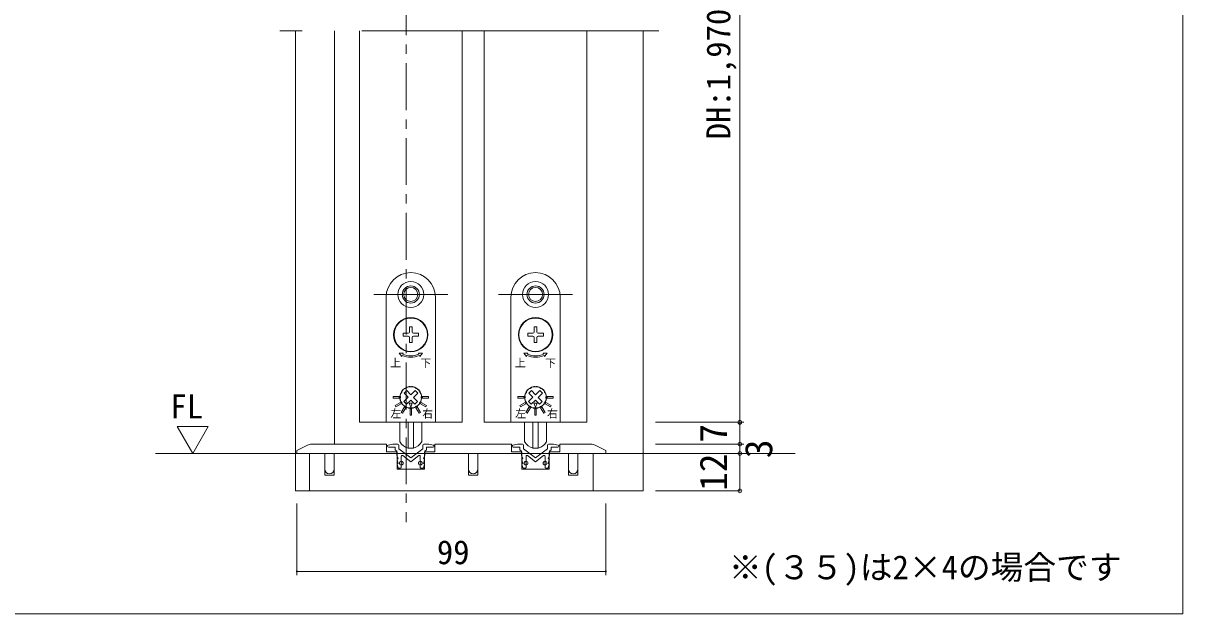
# Model space of a CAD drawing. Units: millimetres on the paper, enlarged 10 times, with parts at other scales. Extents: x -2000 to 2000, y -1385 to 1385.
# Drawn here: x -860 to 380, y -68 to 564 of the extents above; entities that cross this region are included whole.
import ezdxf
from ezdxf.enums import TextEntityAlignment as Align

# ---------------------------------------------------------------- set-up
doc = ezdxf.new("R2010")
doc.units = ezdxf.units.MM
doc.header["$LTSCALE"] = 10
doc.header["$PDMODE"] = 32
doc.header["$PDSIZE"] = 4
for name, pattern in [('CHAIN1', [8, 5, -1, 1, -1]), ('USER1', [19.05, 12.7, -6.35]), ('USER4', [50.8, 31.75, -6.35, 6.35, -6.35])]:
    doc.linetypes.add(name, pattern=pattern)
doc.layers.add('1-1_0', color=7, linetype='Continuous', lineweight=20)
doc.layers.add('2-0_18', color=7, linetype='Continuous', lineweight=18)
doc.styles.add('ＭＳ ゴシック', font='')
doc.styles.get('ＭＳ ゴシック').set_extended_font_data('MS Gothic')

msp = doc.modelspace()

# ---------------------------------------------------------------- linework, layer by layer
at = {"layer": '1-1_0'}
msp.add_line((380, -67.5), (380, 1335), dxfattribs=at)
msp.add_lwpolyline([(380, -67.5), (-1950, -67.5), (-1950, 1335)], dxfattribs=at)
at = {"layer": '2-0_18', "linetype": 'CHAIN1', "lineweight": 20}
msp.add_line((-450.2, 1081.04), (-450.2, 30.55), dxfattribs=at)
at = {"layer": '2-0_18', "linetype": 'USER4', "lineweight": 20}
msp.add_line((-180.2, 555.55), (-585.2, 555.55), dxfattribs=at)
at = {"layer": '2-0_18', "lineweight": 20}
for p, q in [((-568.53, 555.55), (-568.53, 63.89)), ((-526.86, 555.55), (-526.86, 113.89)), ((-500.2, 555.55), (-500.2, 137.22)), ((-390.2, 555.55), (-390.2, 137.22)), ((-366.86, 555.55), (-366.86, 137.22)), ((-256.86, 555.55), (-256.86, 137.22)), ((-196.86, 555.55), (-196.86, 63.89)), ((-500.2, 137.22), (-390.2, 137.22)), ((-366.86, 137.22), (-256.86, 137.22)), ((-471.03, 113.89), (-551.17, 113.89)), ((-471.03, 113.89), (-471.03, 105.55)), ((-470.2, 111.55), (-470.2, 111.75)), ((-464.3, 113.86), (-469.41, 112.73)), ((-464.09, 113.89), (-458.98, 113.89)), ((-457.98, 112.89), (-457.98, 108.89)), ((-432.42, 112.89), (-432.42, 108.89)), ((-426.31, 113.89), (-431.42, 113.89)), ((-426.09, 113.86), (-420.98, 112.73)), ((-420.2, 111.75), (-420.2, 111.55)), ((-337.7, 113.89), (-419.36, 113.89)), ((-419.36, 113.89), (-419.36, 105.55)), ((-337.7, 113.89), (-337.7, 105.55)), ((-336.86, 111.55), (-336.86, 111.75)), ((-330.97, 113.86), (-336.08, 112.73)), ((-330.75, 113.89), (-325.64, 113.89)), ((-324.64, 112.89), (-324.64, 108.89)), ((-299.09, 112.89), (-299.09, 108.89)), ((-292.97, 113.89), (-298.09, 113.89)), ((-292.76, 113.86), (-287.65, 112.73)), ((-286.86, 111.75), (-286.86, 111.55)), ((-252.56, 113.89), (-286.03, 113.89)), ((-286.03, 113.89), (-286.03, 105.55)), ((-34.23, 103.89), (-718.14, 103.89)), ((-553.53, 103.89), (-568.53, 103.89)), ((-537.2, 103.89), (-553.53, 103.89)), ((-553.53, 103.89), (-553.53, 80.55)), ((-537.2, 103.89), (-537.2, 80.55)), ((-459.86, 103.89), (-527.2, 103.89)), ((-459.86, 105.55), (-471.03, 105.55)), ((-469.2, 110.55), (-465.75, 110.55)), ((-465.75, 110.55), (-461.86, 110.55)), ((-461.86, 107.64), (-460.2, 106.39)), ((-460.2, 102.34), (-460.2, 106.39)), ((-460.16, 102.11), (-458.71, 98.25)), ((-459.86, 105.55), (-459.86, 87.22)), ((-457.98, 108.89), (-445.2, 99.3)), ((-455.36, 88.92), (-455.36, 100.76)), ((-445.2, 95.14), (-453.76, 101.56)), ((-445.2, 99.3), (-432.42, 108.89)), ((-445.2, 95.14), (-436.63, 101.56)), ((-435.03, 88.89), (-435.03, 100.76)), ((-430.24, 102.11), (-431.7, 98.22)), ((-419.36, 105.55), (-430.53, 105.55)), ((-430.53, 105.55), (-430.53, 87.22)), ((-383.53, 103.89), (-430.53, 103.89)), ((-428.53, 107.64), (-430.2, 106.39)), ((-430.2, 102.34), (-430.2, 106.39)), ((-424.64, 110.55), (-428.53, 110.55)), ((-428.53, 107.64), (-428.53, 110.55)), ((-421.2, 110.55), (-424.64, 110.55)), ((-383.53, 103.89), (-383.53, 80.55)), ((-326.53, 103.89), (-373.53, 103.89)), ((-337.7, 105.55), (-326.53, 105.55)), ((-335.86, 110.55), (-332.42, 110.55)), ((-332.42, 110.55), (-328.53, 110.55)), ((-328.53, 107.64), (-326.86, 106.39)), ((-326.86, 102.34), (-326.86, 106.39)), ((-326.82, 102.11), (-325.38, 98.25)), ((-326.53, 105.55), (-326.53, 87.22)), ((-324.64, 108.89), (-311.86, 99.3)), ((-322.03, 88.92), (-322.03, 100.76)), ((-311.86, 95.14), (-320.43, 101.56)), ((-311.86, 99.3), (-299.09, 108.89)), ((-311.86, 95.14), (-303.3, 101.56)), ((-301.7, 88.89), (-301.7, 100.76)), ((-296.91, 102.11), (-298.36, 98.22)), ((-297.2, 105.55), (-297.2, 87.22)), ((-297.2, 105.55), (-286.03, 105.55)), ((-276.53, 103.89), (-297.2, 103.89)), ((-295.2, 107.64), (-296.86, 106.39)), ((-296.86, 102.34), (-296.86, 106.39)), ((-291.31, 110.55), (-295.2, 110.55)), ((-295.2, 107.64), (-295.2, 110.55)), ((-287.86, 110.55), (-291.31, 110.55)), ((-276.53, 103.89), (-276.53, 80.55)), ((-250.2, 103.89), (-266.53, 103.89)), ((-250.2, 103.89), (-196.86, 103.89)), ((-553.53, 87.89), (-553.53, 63.89)), ((-459.91, 97.4), (-458.66, 93.25)), ((-458.81, 88.73), (-459.91, 92.4)), ((-430.53, 87.22), (-459.86, 87.22)), ((-459.27, 98.25), (-458.71, 98.25)), ((-459.27, 93.25), (-458.66, 93.25)), ((-458.17, 88.25), (-456.03, 88.25)), ((-432.19, 88.22), (-434.36, 88.22)), ((-431.09, 98.22), (-431.7, 98.22)), ((-430.46, 97.36), (-431.7, 93.22)), ((-431.09, 93.22), (-431.7, 93.22)), ((-431.56, 88.7), (-430.46, 92.36)), ((-326.57, 97.4), (-325.33, 93.25)), ((-325.47, 88.73), (-326.57, 92.4)), ((-297.2, 87.22), (-326.53, 87.22)), ((-325.93, 98.25), (-325.38, 98.25)), ((-325.93, 93.25), (-325.33, 93.25)), ((-324.83, 88.25), (-322.7, 88.25)), ((-298.86, 88.22), (-301.03, 88.22)), ((-297.76, 98.22), (-298.36, 98.22)), ((-297.12, 97.36), (-298.36, 93.22)), ((-297.76, 93.22), (-298.36, 93.22)), ((-298.22, 88.7), (-297.12, 92.36)), ((-568.53, 63.89), (-196.86, 63.89)), ((-250.2, 63.89), (-553.53, 63.89))]:
    msp.add_line(p, q, dxfattribs=at)
at = {"layer": '2-0_18', "color": 2, "linetype": 'USER1'}
for p, q in [((-484.7, 273.89), (-405.7, 273.89)), ((-351.36, 273.89), (-272.36, 273.89))]:
    msp.add_line(p, q, dxfattribs=at)
at = {"layer": '2-0_18'}
for p, q in [((-471.53, 270.89), (-471.53, 137.22)), ((-418.86, 137.22), (-418.86, 270.89)), ((-338.2, 270.89), (-338.2, 137.22)), ((-285.53, 137.22), (-285.53, 270.89)), ((-443.7, 239.22), (-446.7, 239.22)), ((-446.7, 233.72), (-446.7, 239.22)), ((-443.7, 233.72), (-443.7, 239.22)), ((-310.36, 239.22), (-313.36, 239.22)), ((-313.36, 233.72), (-313.36, 239.22)), ((-310.36, 233.72), (-310.36, 239.22)), ((-448.03, 229.39), (-453.53, 229.39)), ((-446.7, 222.55), (-446.7, 228.05)), ((-443.7, 222.55), (-443.7, 228.05)), ((-436.86, 232.39), (-442.36, 232.39)), ((-436.86, 229.39), (-442.36, 229.39)), ((-436.86, 232.39), (-436.86, 229.39)), ((-314.7, 229.39), (-320.2, 229.39)), ((-313.36, 222.55), (-313.36, 228.05)), ((-310.36, 222.55), (-310.36, 228.05)), ((-303.53, 232.39), (-309.03, 232.39)), ((-303.53, 229.39), (-309.03, 229.39)), ((-303.53, 232.39), (-303.53, 229.39)), ((-443.7, 222.55), (-446.7, 222.55)), ((-310.36, 222.55), (-313.36, 222.55)), ((-452.56, 159.5), (-448.03, 163.92)), ((-448.03, 163.92), (-452.45, 168.45)), ((-445.16, 166.72), (-440.63, 171.14)), ((-319.23, 159.5), (-314.69, 163.92)), ((-314.69, 163.92), (-319.12, 168.45)), ((-311.83, 166.72), (-307.3, 171.14)), ((-449.76, 156.64), (-452.56, 159.5)), ((-449.76, 156.64), (-445.23, 161.06)), ((-440.81, 156.53), (-445.23, 161.06)), ((-437.95, 159.32), (-440.81, 156.53)), ((-316.43, 156.64), (-319.23, 159.5)), ((-316.43, 156.64), (-311.9, 161.06)), ((-307.48, 156.53), (-311.9, 161.06)), ((-304.61, 159.32), (-307.48, 156.53)), ((-471.53, 137.22), (-418.86, 137.22)), ((-456.86, 116.78), (-456.86, 137.22)), ((-448.11, 137.22), (-448.11, 109.71)), ((-442.28, 137.22), (-442.28, 109.71)), ((-433.53, 137.22), (-433.53, 116.78)), ((-338.2, 137.22), (-285.53, 137.22)), ((-323.53, 116.78), (-323.53, 137.22)), ((-314.78, 137.22), (-314.78, 109.71)), ((-308.95, 137.22), (-308.95, 109.71)), ((-300.2, 137.22), (-300.2, 116.78)), ((-448.11, 109.71), (-442.28, 109.71)), ((-314.78, 109.71), (-308.95, 109.71))]:
    msp.add_line(p, q, dxfattribs=at)
at = {"layer": '2-0_18', "color": 4, "lineweight": 9}
for p, q in [((-183.53, 137.22), (-89.22, 137.22)), ((-93.39, 137.22), (-93.39, 113.89)), ((-183.53, 113.89), (-89.22, 113.89)), ((-183.53, 113.89), (-93.39, 113.89)), ((-93.39, 113.89), (-93.39, 103.89)), ((-183.53, 103.89), (-89.22, 103.89)), ((-183.53, 103.89), (-93.39, 103.89)), ((-93.39, 103.89), (-93.39, 63.89)), ((-183.53, 63.89), (-93.39, 63.89)), ((-566.86, 50.55), (-566.86, -26.33)), ((-236.86, 50.55), (-236.86, -26.33))]:
    msp.add_line(p, q, dxfattribs=at)
for points in [[(-183.53, 137.22), (-93.39, 137.22), (-93.39, 901.04)], [(-566.86, -22.16), (-450.2, -22.16), (-236.86, -22.16)]]:
    msp.add_lwpolyline(points, dxfattribs=at)
at = {"layer": '2-0_18'}
for points in [[(-448.03, 232.39), (-453.53, 232.39), (-453.53, 229.39)], [(-314.7, 232.39), (-320.2, 232.39), (-320.2, 229.39)], [(-453.87, 209.95), (-453.36, 211.18), (-457.69, 211.18), (-454.89, 207.48), (-454.38, 208.71)], [(-436.01, 208.71), (-435.5, 207.48), (-432.7, 211.18), (-437.03, 211.18), (-436.52, 209.95)], [(-320.54, 209.95), (-320.03, 211.18), (-324.36, 211.18), (-321.56, 207.48), (-321.05, 208.71)], [(-302.68, 208.71), (-302.17, 207.48), (-299.37, 211.18), (-303.7, 211.18), (-303.19, 209.95)], [(-445.16, 166.72), (-449.59, 171.25), (-452.45, 168.45)], [(-437.95, 159.32), (-442.37, 163.85), (-437.84, 168.28), (-440.63, 171.14)], [(-311.83, 166.72), (-316.25, 171.25), (-319.12, 168.45)], [(-304.61, 159.32), (-309.04, 163.85), (-304.5, 168.28), (-307.3, 171.14)]]:
    msp.add_lwpolyline(points, dxfattribs=at)
for points in [[(-464.2, 163.05), (-457.53, 163.05), (-457.53, 164.72), (-464.2, 164.72)], [(-426.2, 164.72), (-432.86, 164.72), (-432.86, 163.05), (-426.2, 163.05)], [(-330.86, 163.05), (-324.2, 163.05), (-324.2, 164.72), (-330.86, 164.72)], [(-292.86, 164.72), (-299.53, 164.72), (-299.53, 163.05), (-292.86, 163.05)], [(-461.24, 153.67), (-455.46, 157), (-456.3, 158.44), (-462.07, 155.11)], [(-453.98, 147.02), (-450.64, 152.79), (-452.09, 153.62), (-455.42, 147.85)], [(-445.32, 153.55), (-443.61, 157.53), (-446.94, 157.57)], [(-444.36, 151.55), (-446.03, 151.55), (-446.03, 144.89), (-444.36, 144.89)], [(-434.98, 147.85), (-438.31, 153.62), (-439.75, 152.79), (-436.42, 147.02)], [(-428.33, 155.11), (-434.1, 158.44), (-434.93, 157), (-429.16, 153.67)], [(-327.9, 153.67), (-322.13, 157), (-322.96, 158.44), (-328.74, 155.11)], [(-320.64, 147.02), (-317.31, 152.79), (-318.75, 153.62), (-322.09, 147.85)], [(-311.99, 153.55), (-310.28, 157.53), (-313.61, 157.57)], [(-311.03, 151.55), (-312.7, 151.55), (-312.7, 144.89), (-311.03, 144.89)], [(-301.64, 147.85), (-304.98, 153.62), (-306.42, 152.79), (-303.09, 147.02)], [(-294.99, 155.11), (-300.77, 158.44), (-301.6, 157), (-295.83, 153.67)]]:
    msp.add_lwpolyline(points, close=True, dxfattribs=at)
at = {"layer": '2-0_18', "lineweight": 20}
msp.add_lwpolyline([(-678.26, 103.89), (-661.77, 132.57), (-694.96, 132.57)], close=True, dxfattribs=at)
for points in [[(-566.86, 103.89), (-566.86, 107.22), (-555.64, 112.83)], [(-236.86, 103.89), (-236.86, 107.22), (-248.09, 112.83)], [(-566.86, 103.89), (-553.53, 103.89), (-553.53, 87.89)], [(-527.2, 103.89), (-527.2, 80.55), (-537.2, 80.55)], [(-461.86, 107.64), (-461.86, 109.31), (-461.86, 110.55)], [(-373.53, 103.89), (-373.53, 80.55), (-383.53, 80.55)], [(-328.53, 107.64), (-328.53, 109.31), (-328.53, 110.55)], [(-266.53, 103.89), (-266.53, 80.55), (-276.53, 80.55)], [(-236.86, 103.89), (-250.2, 103.89), (-250.2, 63.89)]]:
    msp.add_lwpolyline(points, dxfattribs=at)
at = {"layer": '2-0_18'}
for centre, radius in [((-445.2, 273.89), 13.83), ((-311.86, 273.89), 13.83), ((-445.2, 273.89), 9.17), ((-445.2, 273.89), 7.5), ((-311.86, 273.89), 9.17), ((-311.86, 273.89), 7.5), ((-445.2, 230.89), 18.33), ((-445.2, 230.89), 17.83), ((-311.86, 230.89), 18.33), ((-311.86, 230.89), 17.83)]:
    msp.add_circle(centre, radius, dxfattribs=at)
for centre, radius, start, end in [((-445.2, 270.89), 26.33, 0, 180), ((-311.86, 270.89), 26.33, 0, 180), ((-448.03, 233.72), 1.33, 270, 360), ((-448.03, 228.05), 1.33, 360, 90), ((-442.36, 233.72), 1.33, 180, 270), ((-442.36, 228.05), 1.33, 90, 180), ((-314.7, 233.72), 1.33, 270, 360), ((-314.7, 228.05), 1.33, 360, 90), ((-309.03, 233.72), 1.33, 180, 270), ((-309.03, 228.05), 1.33, 90, 180), ((-445.2, 230.89), 24, 247.5, 292.5), ((-445.2, 230.89), 22.67, 247.5, 292.5), ((-311.86, 230.89), 24, 247.5, 292.5), ((-311.86, 230.89), 22.67, 247.5, 292.5), ((-445.2, 163.89), 11.67, 98.90298, 201.09702), ((-445.2, 163.89), 11.17, 116.90028, 121.69834), ((-447.74, 171.65), 3.33, 108.17431, 138.71996), ((-445.2, 163.89), 11.5, 100.42431, 108.17431), ((-446.68, 171.92), 3.33, 69.87866, 100.42431), ((-446.64, 173.11), 2.33, 72.61143, 98.90298), ((-445.2, 177.72), 2.5, 252.61143, 287.38857), ((-445.2, 163.89), 11.17, 86.90028, 91.69834), ((-443.52, 171.88), 3.33, 78.17431, 108.71996), ((-443.75, 173.11), 2.33, 81.09702, 107.38857), ((-445.2, 163.89), 11.67, 338.90298, 81.09702), ((-445.2, 163.89), 11.5, 70.42431, 78.17431), ((-442.46, 171.58), 3.33, 39.87866, 70.42431), ((-445.2, 163.89), 11.17, 56.90028, 61.69834), ((-311.86, 163.89), 11.67, 98.90298, 201.09702), ((-311.86, 163.89), 11.17, 116.90028, 121.69834), ((-314.41, 171.65), 3.33, 108.17431, 138.71996), ((-311.86, 163.89), 11.5, 100.42431, 108.17431), ((-313.34, 171.92), 3.33, 69.87866, 100.42431), ((-313.31, 173.11), 2.33, 72.61143, 98.90298), ((-311.86, 177.72), 2.5, 252.61143, 287.38857), ((-311.86, 163.89), 11.17, 86.90028, 91.69834), ((-310.19, 171.88), 3.33, 78.17431, 108.71996), ((-310.42, 173.11), 2.33, 81.09702, 107.38857), ((-311.86, 163.89), 11.67, 338.90298, 81.09702), ((-311.86, 163.89), 11.5, 70.42431, 78.17431), ((-309.13, 171.58), 3.33, 39.87866, 70.42431), ((-311.86, 163.89), 11.17, 56.90028, 61.69834), ((-453.23, 162.41), 3.33, 159.87866, 190.42431), ((-453.19, 165.56), 3.33, 168.17431, 198.71996), ((-445.2, 163.89), 11.5, 190.42431, 198.17431), ((-445.2, 163.89), 11.5, 160.42431, 168.17431), ((-445.2, 163.89), 11.17, 176.90028, 181.69834), ((-452.89, 166.62), 3.33, 129.87866, 160.42431), ((-445.2, 163.89), 11.17, 146.90028, 151.69834), ((-451.28, 169.33), 3.33, 138.17431, 168.71996), ((-445.2, 163.89), 11.5, 130.42431, 138.17431), ((-450.49, 170.1), 3.33, 99.87866, 130.42431), ((-439.75, 169.97), 3.33, 48.17431, 78.71996), ((-445.2, 163.89), 11.5, 40.42431, 48.17431), ((-438.98, 169.18), 3.33, 9.87866, 40.42431), ((-445.2, 163.89), 11.17, 26.90028, 31.69834), ((-437.44, 166.43), 3.33, 18.17431, 48.71996), ((-445.2, 163.89), 11.5, 340.42431, 348.17431), ((-445.2, 163.89), 11.5, 10.42431, 18.17431), ((-445.2, 163.89), 11.17, 356.90028, 1.69834), ((-437.17, 165.36), 3.33, 339.87866, 10.42431), ((-437.2, 162.21), 3.33, 348.17431, 18.71996), ((-319.9, 162.41), 3.33, 159.87866, 190.42431), ((-319.86, 165.56), 3.33, 168.17431, 198.71996), ((-311.86, 163.89), 11.5, 190.42431, 198.17431), ((-311.86, 163.89), 11.5, 160.42431, 168.17431), ((-311.86, 163.89), 11.17, 176.90028, 181.69834), ((-319.56, 166.62), 3.33, 129.87866, 160.42431), ((-311.86, 163.89), 11.17, 146.90028, 151.69834), ((-317.95, 169.33), 3.33, 138.17431, 168.71996), ((-311.86, 163.89), 11.5, 130.42431, 138.17431), ((-317.16, 170.1), 3.33, 99.87866, 130.42431), ((-306.42, 169.97), 3.33, 48.17431, 78.71996), ((-311.86, 163.89), 11.5, 40.42431, 48.17431), ((-305.65, 169.18), 3.33, 9.87866, 40.42431), ((-311.86, 163.89), 11.17, 26.90028, 31.69834), ((-304.1, 166.43), 3.33, 18.17431, 48.71996), ((-311.86, 163.89), 11.5, 340.42431, 348.17431), ((-311.86, 163.89), 11.5, 10.42431, 18.17431), ((-311.86, 163.89), 11.17, 356.90028, 1.69834), ((-303.87, 162.21), 3.33, 348.17431, 18.71996), ((-303.83, 165.36), 3.33, 339.87866, 10.42431), ((-452.96, 161.34), 3.33, 198.17431, 228.71996), ((-453.91, 160.53), 2.33, 201.09702, 227.38857), ((-457.18, 156.97), 2.5, 12.61143, 47.38857), ((-445.2, 163.89), 11.17, 206.90028, 211.69834), ((-452.46, 158.03), 2.33, 192.61143, 218.90298), ((-451.41, 158.59), 3.33, 189.87866, 220.42431), ((-445.2, 163.89), 11.67, 218.90298, 321.09702), ((-445.2, 163.89), 11.5, 220.42431, 228.17431), ((-450.64, 157.8), 3.33, 228.17431, 258.71996), ((-445.2, 163.89), 11.17, 236.90028, 241.69834), ((-447.93, 156.19), 3.33, 219.87866, 250.42431), ((-445.2, 163.89), 11.5, 250.42431, 258.17431), ((-446.87, 155.89), 3.33, 258.17431, 288.71996), ((-445.2, 163.89), 11.17, 266.90028, 271.69834), ((-443.72, 155.85), 3.33, 249.87866, 280.42431), ((-445.2, 163.89), 11.5, 280.42431, 288.17431), ((-442.65, 156.13), 3.33, 288.17431, 318.71996), ((-445.2, 163.89), 11.17, 296.90028, 301.69834), ((-439.9, 157.67), 3.33, 279.87866, 310.42431), ((-445.2, 163.89), 11.5, 310.42431, 318.17431), ((-439.11, 158.44), 3.33, 318.17431, 348.71996), ((-437.93, 158.03), 2.33, 321.09702, 347.38857), ((-445.2, 163.89), 11.17, 326.90028, 331.69834), ((-433.22, 156.97), 2.5, 132.61143, 167.38857), ((-437.5, 161.15), 3.33, 309.87866, 340.42431), ((-436.49, 160.53), 2.33, 312.61143, 338.90298), ((-319.62, 161.34), 3.33, 198.17431, 228.71996), ((-320.57, 160.53), 2.33, 201.09702, 227.38857), ((-323.84, 156.97), 2.5, 12.61143, 47.38857), ((-311.86, 163.89), 11.17, 206.90028, 211.69834), ((-319.13, 158.03), 2.33, 192.61143, 218.90298), ((-318.08, 158.59), 3.33, 189.87866, 220.42431), ((-311.86, 163.89), 11.67, 218.90298, 321.09702), ((-311.86, 163.89), 11.5, 220.42431, 228.17431), ((-317.31, 157.8), 3.33, 228.17431, 258.71996), ((-311.86, 163.89), 11.17, 236.90028, 241.69834), ((-314.6, 156.19), 3.33, 219.87866, 250.42431), ((-311.86, 163.89), 11.5, 250.42431, 258.17431), ((-313.54, 155.89), 3.33, 258.17431, 288.71996), ((-311.86, 163.89), 11.17, 266.90028, 271.69834), ((-310.39, 155.85), 3.33, 249.87866, 280.42431), ((-311.86, 163.89), 11.5, 280.42431, 288.17431), ((-309.32, 156.13), 3.33, 288.17431, 318.71996), ((-311.86, 163.89), 11.17, 296.90028, 301.69834), ((-306.57, 157.67), 3.33, 279.87866, 310.42431), ((-311.86, 163.89), 11.5, 310.42431, 318.17431), ((-305.78, 158.44), 3.33, 318.17431, 348.71996), ((-304.6, 158.03), 2.33, 321.09702, 347.38857), ((-311.86, 163.89), 11.17, 326.90028, 331.69834), ((-299.88, 156.97), 2.5, 132.61143, 167.38857), ((-304.17, 161.15), 3.33, 309.87866, 340.42431), ((-303.16, 160.53), 2.33, 312.61143, 338.90298), ((-455.2, 116.78), 1.67, 180, 210.56067), ((-445.15, 122.71), 13.33, 210.56067, 257.16143), ((-445.24, 122.71), 13.33, 282.83857, 329.43933), ((-435.2, 116.78), 1.67, 329.43933, 360), ((-321.86, 116.78), 1.67, 180, 210.56067), ((-311.82, 122.71), 13.33, 210.56067, 257.16143), ((-311.91, 122.71), 13.33, 282.83857, 329.43933), ((-301.86, 116.78), 1.67, 329.43933, 360)]:
    msp.add_arc(centre, radius, start, end, dxfattribs=at)
at = {"layer": '2-0_18', "lineweight": 20}
for centre, radius, start, end in [((-551.17, 103.89), 10, 90, 116.56505), ((-469.2, 111.75), 1, 102.52881, 180), ((-464.09, 112.89), 1, 90, 102.52881), ((-464.09, 112.89), 1, 90, 102.52881), ((-464.09, 112.89), 1, 90, 102.52881), ((-464.09, 112.89), 1, 90, 102.52881), ((-458.98, 112.89), 1, 0, 90), ((-431.42, 112.89), 1, 90, 180), ((-426.31, 112.89), 1, 77.47119, 90), ((-421.2, 111.75), 1, 0, 77.47119), ((-335.86, 111.75), 1, 102.52881, 180), ((-330.75, 112.89), 1, 90, 102.52881), ((-330.75, 112.89), 1, 90, 102.52881), ((-330.75, 112.89), 1, 90, 102.52881), ((-330.75, 112.89), 1, 90, 102.52881), ((-325.64, 112.89), 1, 0, 90), ((-298.09, 112.89), 1, 90, 180), ((-292.97, 112.89), 1, 77.47119, 90), ((-287.86, 111.75), 1, 0, 77.47119), ((-252.56, 103.89), 10, 63.43495, 90), ((-469.2, 111.55), 1, 180, 270), ((-459.53, 102.34), 0.667, 180, 200.55605), ((-459.53, 102.34), 0.667, 180, 200.55605), ((-459.53, 102.34), 0.667, 180, 200.55605), ((-459.53, 102.34), 0.667, 180, 200.55605), ((-454.36, 100.76), 1, 53.1301, 180), ((-436.03, 100.76), 1, 0, 126.8699), ((-430.86, 102.34), 0.667, 339.44395, 0), ((-430.86, 102.34), 0.667, 339.44395, 0), ((-430.86, 102.34), 0.667, 339.44395, 0), ((-421.2, 111.55), 1, 270, 0), ((-335.86, 111.55), 1, 180, 270), ((-326.2, 102.34), 0.667, 180, 200.55605), ((-326.2, 102.34), 0.667, 180, 200.55605), ((-326.2, 102.34), 0.667, 180, 200.55605), ((-326.2, 102.34), 0.667, 180, 200.55605), ((-321.03, 100.76), 1, 53.1301, 180), ((-302.7, 100.76), 1, 0, 126.8699), ((-297.53, 102.34), 0.667, 339.44395, 0), ((-297.53, 102.34), 0.667, 339.44395, 0), ((-297.53, 102.34), 0.667, 339.44395, 0), ((-287.86, 111.55), 1, 270, 0), ((-532.2, 87.22), 5, 180, 0), ((-459.27, 97.59), 0.667, 90, 196.69924), ((-459.27, 92.59), 0.667, 90, 196.69924), ((-458.17, 88.92), 0.667, 196.69924, 270), ((-456.03, 88.92), 0.667, 270, 0), ((-434.36, 88.89), 0.667, 180, 270), ((-432.19, 88.89), 0.667, 270, 343.30076), ((-431.09, 97.55), 0.667, 343.30076, 90), ((-431.09, 92.55), 0.667, 343.30076, 90), ((-378.53, 87.22), 5, 180, 0), ((-325.93, 97.59), 0.667, 90, 196.69924), ((-325.93, 92.59), 0.667, 90, 196.69924), ((-324.83, 88.92), 0.667, 196.69924, 270), ((-322.7, 88.92), 0.667, 270, 0), ((-301.03, 88.89), 0.667, 180, 270), ((-298.86, 88.89), 0.667, 270, 343.30076), ((-297.76, 97.55), 0.667, 343.30076, 90), ((-297.76, 92.55), 0.667, 343.30076, 90), ((-271.53, 87.22), 5, 180, 0), ((-566.86, -22.16), 0.521, 0, 180), ((-566.86, -22.16), 0.521, 180, 0), ((-236.86, -22.16), 0.521, 0, 180), ((-236.86, -22.16), 0.521, 180, 0)]:
    msp.add_arc(centre, radius, start, end, dxfattribs=at)
at = {"layer": '2-0_18', "color": 4}
for p in [(-93.39, 137.22), (-93.39, 113.89), (-93.39, 103.89), (-93.39, 63.89)]:
    msp.add_point(p, dxfattribs=at)
at = {"layer": '2-0_18'}
for p in [(-455.36, 93.56), (-435.03, 93.56), (-322.03, 93.56), (-301.7, 93.56)]:
    msp.add_point(p, dxfattribs=at)

# ---------------------------------------------------------------- texts
at = {"layer": '2-0_18', "style": 'ＭＳ ゴシック'}
for s, height, p in [('DH:1,970', 25.66, (-95.89, 439.69)), ('7', 29.33, (-98.39, 115.55)), ('3', 29.33, (-50.02, 98.89)), ('12', 29.33, (-98.39, 63.89))]:
    msp.add_text(s, height=height, rotation=90, dxfattribs=at).set_placement(p, align=Align.BOTTOM_LEFT)
for s, height, p in [('上', 8.55, (-467.27, 193.83)), ('下', 8.55, (-434.95, 193.57)), ('上', 8.55, (-333.94, 193.83)), ('下', 8.55, (-301.62, 193.57)), ('FL', 25.66, (-702.09, 133.68)), ('左', 8.55, (-466.96, 139.65)), ('右', 8.55, (-432.98, 139.57)), ('左', 8.55, (-333.63, 139.65)), ('右', 8.55, (-299.65, 139.57)), ('99', 25.66, (-417.33, -22.16)), ('※(３５)は2×4の場合です', 25.66, (-105.17, -38.29))]:
    msp.add_text(s, height=height, dxfattribs=at).set_placement(p, align=Align.BOTTOM_LEFT)

doc.saveas('drawing.dxf')
